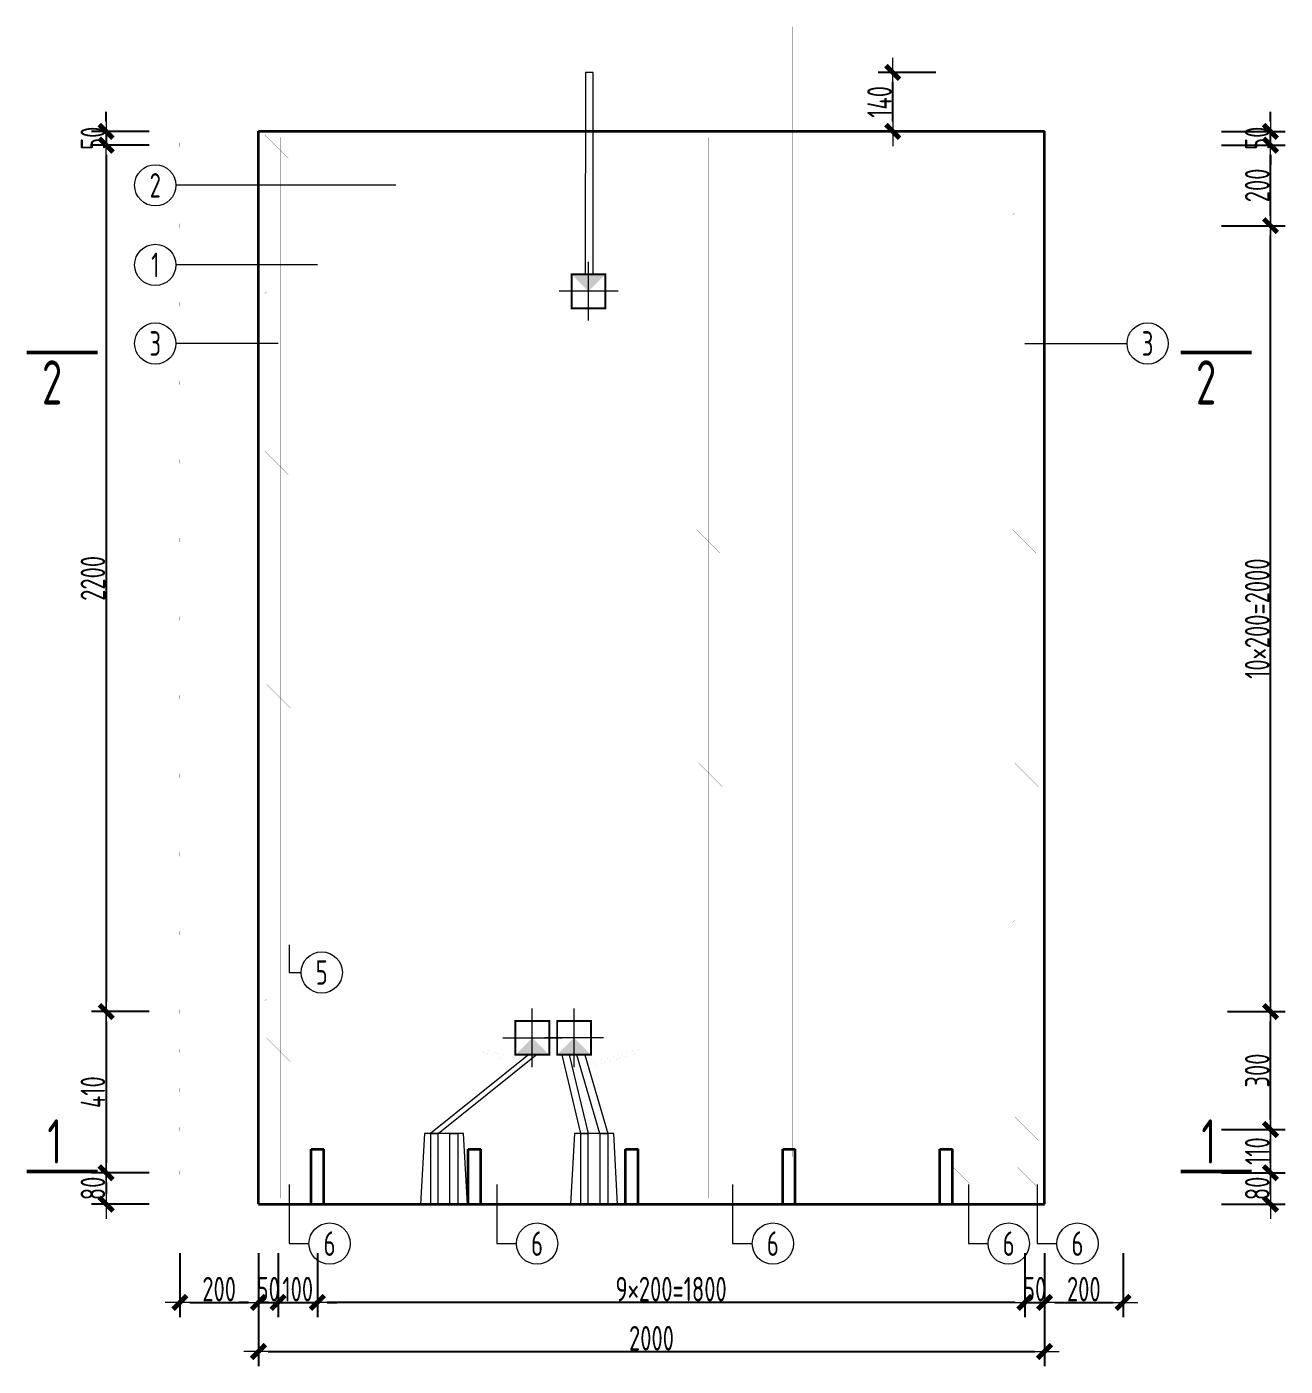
# Model space of a CAD drawing. Extents: x -85320 to 1679916, y -1321939 to 627.
# Drawn here: x 1349496 to 1362304, y -850904 to -837270 of the extents above; entities that cross this region are included whole.
import ezdxf
from ezdxf.enums import TextEntityAlignment as Align

# ---------------------------------------------------------------- set-up
doc = ezdxf.new("R2010")
doc.units = 0
doc.header["$LTSCALE"] = 1000
doc.linetypes.add('DOTE', pattern=[2.42, 2, -0.2, 0.02, -0.2])
for name, color, linetype in [('DIAN BOX', 7, 'Continuous'), ('图名', 85, 'Continuous'), ('砼墙', 3, 'Continuous')]:
    doc.layers.add(name, color=color, linetype=linetype)
for name, color, linetype, lineweight in [('WCOL', 7, 'Continuous', 0), ('手孔', 6, 'Continuous', 0), ('直线', 7, 'Continuous', 18), ('预制墙墙身水平筋', 130, 'Continuous', 18), ('预制墙墙身纵向受力筋', 1, 'Continuous', 18), ('预制墙墙身纵向非受力筋', 94, 'Continuous', 18), ('预制墙墙身附加筋', 94, 'Continuous', 18), ('预制墙拉筋', 130, 'Continuous', 18), ('预制墙详图标注', 3, 'Continuous', 18), ('预制墙详图轮廓', 3, 'Continuous', 35)]:
    doc.layers.add(name, color=color, linetype=linetype, lineweight=lineweight)
doc.styles.add('样式 1', font='yjkeng.shx', dxfattribs={"width": 0.7, "bigfont": 'yjkchn.shx'})
doc.styles.add('样式 2', font='yjkeng.shx', dxfattribs={"width": 0.7, "bigfont": 'yjkchn.shx'})
doc.dimstyles.new('盈建科结构', dxfattribs={"dimscale": 100, "dimtxt": 2.5, "dimasz": 1, "dimexe": 1.5, "dimexo": 0.625, "dimgap": 0.1, "dimtad": 1, "dimdec": 0, "dimrnd": 1, "dimzin": 0, "dimdsep": 46, "dimtxsty": '样式 1', "dimblk": '_yjkbk', "dimblk1": 'ARCHTICK', "dimblk2": 'ARCHTICK', "dimcen": 0.09, "dimadec": 0, "dimazin": 0, "dimtfac": 1, "dimtdec": 4, "dimtix": 1, "dimtmove": 2, "dimatfit": 3, "dimfxl": 1, "dimtolj": 1, "dimtzin": 0, "dimarcsym": 0})

# ---------------------------------------------------------------- blocks, each defined once
blk = doc.blocks.new('_yjkbk')
blk.add_line((-1, 0), (1.5, 0))
blk.add_lwpolyline([(-0.7, -0.7, 0.5, 0.5, 0), (0.7, 0.7, 0.5, 0.5, 0)], format="xyseb")
blk = doc.blocks.new('*D1578')
at = {"layer": 'Defpoints', "color": 0, "transparency": 16777216}
for p in [(1351054, -849754), (1351854, -849754), (1351854, -850254)]:
    blk.add_point(p, dxfattribs=at)
at = {"layer": '预制墙详图标注', "color": 0, "lineweight": -2, "transparency": 16777216}
for p, q in [((1351054, -849754), (1351054, -850404)), ((1351854, -849754), (1351854, -850404)), ((1351154, -850254), (1351754, -850254))]:
    blk.add_line(p, q, dxfattribs=at)
at = {"layer": '预制墙详图标注', "color": 0, "lineweight": -2, "transparency": 16777216, "xscale": 100, "yscale": 100, "zscale": 100, "rotation": 180}
blk.add_blockref('_yjkbk', (1351054, -850254), dxfattribs=at)
at = {"layer": '预制墙详图标注', "color": 0, "lineweight": -2, "transparency": 16777216, "xscale": 100, "yscale": 100, "zscale": 100}
blk.add_blockref('_yjkbk', (1351854, -850254), dxfattribs=at)
at = {"layer": '预制墙详图标注', "color": 0, "transparency": 16777216, "insert": (1351454, -850244), "char_height": 250, "attachment_point": 8, "style": '样式 1'}
blk.add_mtext('\\A1;200', dxfattribs=at)
blk = doc.blocks.new('_ArchTick')
at = {"color": 0, "linetype": 'ByBlock', "const_width": 0.4}
blk.add_lwpolyline([(-0.5, -0.5), (0.5, 0.5)], dxfattribs=at)
blk = doc.blocks.new('*D1579')
at = {"layer": 'Defpoints', "color": 0, "transparency": 16777216}
for p in [(1351854, -849754), (1352054, -849754), (1352054, -850254)]:
    blk.add_point(p, dxfattribs=at)
at = {"layer": '预制墙详图标注', "color": 0, "lineweight": -2, "transparency": 16777216}
for p, q in [((1351854, -849754), (1351854, -850404)), ((1352054, -849754), (1352054, -850404)), ((1351754, -850254), (1351654, -850254)), ((1351854, -850254), (1352054, -850254)), ((1352154, -850254), (1352254, -850254))]:
    blk.add_line(p, q, dxfattribs=at)
at = {"layer": '预制墙详图标注', "color": 0, "lineweight": -2, "transparency": 16777216, "xscale": 100, "yscale": 100, "zscale": 100}
blk.add_blockref('_yjkbk', (1351854, -850254), dxfattribs=at)
at = {"layer": '预制墙详图标注', "color": 0, "lineweight": -2, "transparency": 16777216, "xscale": 100, "yscale": 100, "zscale": 100, "rotation": 180}
blk.add_blockref('_yjkbk', (1352054, -850254), dxfattribs=at)
at = {"layer": '预制墙详图标注', "color": 0, "transparency": 16777216, "insert": (1351954, -850244), "char_height": 250, "attachment_point": 8, "style": '样式 1'}
blk.add_mtext('\\A1;50', dxfattribs=at)
blk = doc.blocks.new('*D1580')
at = {"layer": 'Defpoints', "color": 0, "transparency": 16777216}
for p in [(1352054, -849754), (1352454, -849754), (1352454, -850254)]:
    blk.add_point(p, dxfattribs=at)
at = {"layer": '预制墙详图标注', "color": 0, "lineweight": -2, "transparency": 16777216}
for p, q in [((1352054, -849754), (1352054, -850404)), ((1352454, -849754), (1352454, -850404)), ((1351954, -850254), (1351854, -850254)), ((1352054, -850254), (1352454, -850254)), ((1352554, -850254), (1352654, -850254))]:
    blk.add_line(p, q, dxfattribs=at)
at = {"layer": '预制墙详图标注', "color": 0, "lineweight": -2, "transparency": 16777216, "xscale": 100, "yscale": 100, "zscale": 100}
blk.add_blockref('_yjkbk', (1352054, -850254), dxfattribs=at)
at = {"layer": '预制墙详图标注', "color": 0, "lineweight": -2, "transparency": 16777216, "xscale": 100, "yscale": 100, "zscale": 100, "rotation": 180}
blk.add_blockref('_yjkbk', (1352454, -850254), dxfattribs=at)
at = {"layer": '预制墙详图标注', "color": 0, "transparency": 16777216, "insert": (1352254, -850244), "char_height": 250, "attachment_point": 8, "style": '样式 1'}
blk.add_mtext('\\A1;100', dxfattribs=at)
blk = doc.blocks.new('*D1581')
at = {"layer": 'Defpoints', "color": 0, "transparency": 16777216}
for p in [(1352454, -849754), (1359654, -849754), (1352454, -850254)]:
    blk.add_point(p, dxfattribs=at)
at = {"layer": '预制墙详图标注', "color": 0, "lineweight": -2, "transparency": 16777216}
for p, q in [((1352454, -849816), (1352454, -850404)), ((1359654, -849816), (1359654, -850404)), ((1359554, -850254), (1352554, -850254))]:
    blk.add_line(p, q, dxfattribs=at)
at = {"layer": '预制墙详图标注', "color": 0, "lineweight": -2, "transparency": 16777216, "xscale": 100, "yscale": 100, "zscale": 100, "rotation": 180}
blk.add_blockref('_yjkbk', (1352454, -850254), dxfattribs=at)
at = {"layer": '预制墙详图标注', "color": 0, "lineweight": -2, "transparency": 16777216, "xscale": 100, "yscale": 100, "zscale": 100}
blk.add_blockref('_yjkbk', (1359654, -850254), dxfattribs=at)
at = {"layer": '预制墙详图标注', "color": 0, "transparency": 16777216, "insert": (1356054, -850244), "char_height": 250, "attachment_point": 8, "style": '样式 1'}
blk.add_mtext('\\A1;9×200=1800', dxfattribs=at)
blk = doc.blocks.new('*D1582')
at = {"layer": 'Defpoints', "color": 0, "transparency": 16777216}
for p in [(1359654, -849754), (1359854, -849754), (1359854, -850254)]:
    blk.add_point(p, dxfattribs=at)
at = {"layer": '预制墙详图标注', "color": 0, "lineweight": -2, "transparency": 16777216}
for p, q in [((1359654, -849754), (1359654, -850404)), ((1359854, -849754), (1359854, -850404)), ((1359554, -850254), (1359454, -850254)), ((1359654, -850254), (1359854, -850254)), ((1359954, -850254), (1360054, -850254))]:
    blk.add_line(p, q, dxfattribs=at)
at = {"layer": '预制墙详图标注', "color": 0, "lineweight": -2, "transparency": 16777216, "xscale": 100, "yscale": 100, "zscale": 100}
blk.add_blockref('_yjkbk', (1359654, -850254), dxfattribs=at)
at = {"layer": '预制墙详图标注', "color": 0, "lineweight": -2, "transparency": 16777216, "xscale": 100, "yscale": 100, "zscale": 100, "rotation": 180}
blk.add_blockref('_yjkbk', (1359854, -850254), dxfattribs=at)
at = {"layer": '预制墙详图标注', "color": 0, "transparency": 16777216, "insert": (1359754, -850244), "char_height": 250, "attachment_point": 8, "style": '样式 1'}
blk.add_mtext('\\A1;50', dxfattribs=at)
blk = doc.blocks.new('*D1583')
at = {"layer": 'Defpoints', "color": 0, "transparency": 16777216}
for p in [(1359854, -849754), (1360654, -849754), (1360654, -850254)]:
    blk.add_point(p, dxfattribs=at)
at = {"layer": '预制墙详图标注', "color": 0, "lineweight": -2, "transparency": 16777216}
for p, q in [((1359854, -849754), (1359854, -850404)), ((1360654, -849754), (1360654, -850404)), ((1359954, -850254), (1360554, -850254))]:
    blk.add_line(p, q, dxfattribs=at)
at = {"layer": '预制墙详图标注', "color": 0, "lineweight": -2, "transparency": 16777216, "xscale": 100, "yscale": 100, "zscale": 100, "rotation": 180}
blk.add_blockref('_yjkbk', (1359854, -850254), dxfattribs=at)
at = {"layer": '预制墙详图标注', "color": 0, "lineweight": -2, "transparency": 16777216, "xscale": 100, "yscale": 100, "zscale": 100}
blk.add_blockref('_yjkbk', (1360654, -850254), dxfattribs=at)
at = {"layer": '预制墙详图标注', "color": 0, "transparency": 16777216, "insert": (1360254, -850244), "char_height": 250, "attachment_point": 8, "style": '样式 1'}
blk.add_mtext('\\A1;200', dxfattribs=at)
blk = doc.blocks.new('*D1590')
at = {"layer": 'Defpoints', "color": 0, "transparency": 16777216}
for p in [(1351854, -850254), (1359854, -850254), (1359854, -850754)]:
    blk.add_point(p, dxfattribs=at)
at = {"layer": '预制墙详图标注', "color": 0, "lineweight": -2, "transparency": 16777216}
for p, q in [((1351854, -850316), (1351854, -850904)), ((1359854, -850316), (1359854, -850904)), ((1351954, -850754), (1359754, -850754))]:
    blk.add_line(p, q, dxfattribs=at)
at = {"layer": '预制墙详图标注', "color": 0, "lineweight": -2, "transparency": 16777216, "xscale": 100, "yscale": 100, "zscale": 100, "rotation": 180}
blk.add_blockref('_yjkbk', (1351854, -850754), dxfattribs=at)
at = {"layer": '预制墙详图标注', "color": 0, "lineweight": -2, "transparency": 16777216, "xscale": 100, "yscale": 100, "zscale": 100}
blk.add_blockref('_yjkbk', (1359854, -850754), dxfattribs=at)
at = {"layer": '预制墙详图标注', "color": 0, "transparency": 16777216, "insert": (1355854, -850744), "char_height": 250, "attachment_point": 8, "style": '样式 1'}
blk.add_mtext('\\A1;2000', dxfattribs=at)
blk = doc.blocks.new('*D1591')
at = {"layer": 'Defpoints', "color": 0, "transparency": 16777216}
for p in [(1350804, -848934), (1350304, -849254), (1350804, -849254)]:
    blk.add_point(p, dxfattribs=at)
at = {"layer": '预制墙详图标注', "color": 0, "lineweight": -2, "transparency": 16777216}
for p, q in [((1350741, -848934), (1350154, -848934)), ((1350304, -849034), (1350304, -849154)), ((1350741, -849254), (1350154, -849254))]:
    blk.add_line(p, q, dxfattribs=at)
at = {"layer": '预制墙详图标注', "color": 0, "lineweight": -2, "transparency": 16777216, "xscale": 100, "yscale": 100, "zscale": 100}
for p, rotation in [((1350304, -848934), 90), ((1350304, -849254), 270)]:
    blk.add_blockref('_yjkbk', p, dxfattribs=dict(at, rotation=rotation))
at = {"layer": '预制墙详图标注', "color": 0, "transparency": 16777216, "insert": (1350294, -849094), "char_height": 250, "attachment_point": 8, "rotation": 90, "style": '样式 1'}
blk.add_mtext('\\A1;80', dxfattribs=at)
blk = doc.blocks.new('*D1592')
at = {"layer": 'Defpoints', "color": 0, "transparency": 16777216}
for p in [(1350804, -847294), (1350304, -848934), (1350804, -848934)]:
    blk.add_point(p, dxfattribs=at)
at = {"layer": '预制墙详图标注', "color": 0, "lineweight": -2, "transparency": 16777216}
for p, q in [((1350741, -847294), (1350154, -847294)), ((1350304, -847394), (1350304, -848834)), ((1350741, -848934), (1350154, -848934))]:
    blk.add_line(p, q, dxfattribs=at)
at = {"layer": '预制墙详图标注', "color": 0, "lineweight": -2, "transparency": 16777216, "xscale": 100, "yscale": 100, "zscale": 100}
for p, rotation in [((1350304, -847294), 90), ((1350304, -848934), 270)]:
    blk.add_blockref('_yjkbk', p, dxfattribs=dict(at, rotation=rotation))
at = {"layer": '预制墙详图标注', "color": 0, "transparency": 16777216, "insert": (1350294, -848114), "char_height": 250, "attachment_point": 8, "rotation": 90, "style": '样式 1'}
blk.add_mtext('\\A1;410', dxfattribs=at)
blk = doc.blocks.new('*D1593')
at = {"layer": 'Defpoints', "color": 0, "transparency": 16777216}
for p in [(1361654, -848934), (1362154, -848934), (1361654, -849254)]:
    blk.add_point(p, dxfattribs=at)
at = {"layer": '预制墙详图标注', "color": 0, "lineweight": -2, "transparency": 16777216}
for p, q in [((1361654, -848934), (1362304, -848934)), ((1362154, -849154), (1362154, -849034)), ((1361654, -849254), (1362304, -849254))]:
    blk.add_line(p, q, dxfattribs=at)
at = {"layer": '预制墙详图标注', "color": 0, "lineweight": -2, "transparency": 16777216, "xscale": 100, "yscale": 100, "zscale": 100}
for p, rotation in [((1362154, -848934), 90), ((1362154, -849254), 270)]:
    blk.add_blockref('_yjkbk', p, dxfattribs=dict(at, rotation=rotation))
at = {"layer": '预制墙详图标注', "color": 0, "transparency": 16777216, "insert": (1362144, -849094), "char_height": 250, "attachment_point": 8, "rotation": 90, "style": '样式 1'}
blk.add_mtext('\\A1;80', dxfattribs=at)
blk = doc.blocks.new('*D1594')
at = {"layer": 'Defpoints', "color": 0, "transparency": 16777216}
for p in [(1361654, -848494), (1362154, -848494), (1361654, -848934)]:
    blk.add_point(p, dxfattribs=at)
at = {"layer": '预制墙详图标注', "color": 0, "lineweight": -2, "transparency": 16777216}
for p, q in [((1361654, -848494), (1362304, -848494)), ((1362154, -848834), (1362154, -848594)), ((1361654, -848934), (1362304, -848934))]:
    blk.add_line(p, q, dxfattribs=at)
at = {"layer": '预制墙详图标注', "color": 0, "lineweight": -2, "transparency": 16777216, "xscale": 100, "yscale": 100, "zscale": 100}
for p, rotation in [((1362154, -848494), 90), ((1362154, -848934), 270)]:
    blk.add_blockref('_yjkbk', p, dxfattribs=dict(at, rotation=rotation))
at = {"layer": '预制墙详图标注', "color": 0, "transparency": 16777216, "insert": (1362144, -848714), "char_height": 250, "attachment_point": 8, "rotation": 90, "style": '样式 1'}
blk.add_mtext('\\A1;110', dxfattribs=at)
blk = doc.blocks.new('*D1595')
at = {"layer": 'Defpoints', "color": 0, "transparency": 16777216}
for p in [(1361654, -847294), (1362154, -847294), (1361654, -848494)]:
    blk.add_point(p, dxfattribs=at)
at = {"layer": '预制墙详图标注', "color": 0, "lineweight": -2, "transparency": 16777216}
for p, q in [((1361716, -847294), (1362304, -847294)), ((1362154, -848394), (1362154, -847394)), ((1361716, -848494), (1362304, -848494))]:
    blk.add_line(p, q, dxfattribs=at)
at = {"layer": '预制墙详图标注', "color": 0, "lineweight": -2, "transparency": 16777216, "xscale": 100, "yscale": 100, "zscale": 100}
for p, rotation in [((1362154, -847294), 90), ((1362154, -848494), 270)]:
    blk.add_blockref('_yjkbk', p, dxfattribs=dict(at, rotation=rotation))
at = {"layer": '预制墙详图标注', "color": 0, "transparency": 16777216, "insert": (1362144, -847894), "char_height": 250, "attachment_point": 8, "rotation": 90, "style": '样式 1'}
blk.add_mtext('\\A1;300', dxfattribs=at)
blk = doc.blocks.new('*D1596')
at = {"layer": 'Defpoints', "color": 0, "transparency": 16777216}
for p in [(1361654, -839294), (1362154, -839294), (1361654, -847294)]:
    blk.add_point(p, dxfattribs=at)
at = {"layer": '预制墙详图标注', "color": 0, "lineweight": -2, "transparency": 16777216}
for p, q in [((1361716, -839294), (1362304, -839294)), ((1362154, -847194), (1362154, -839394)), ((1361716, -847294), (1362304, -847294))]:
    blk.add_line(p, q, dxfattribs=at)
at = {"layer": '预制墙详图标注', "color": 0, "lineweight": -2, "transparency": 16777216, "xscale": 100, "yscale": 100, "zscale": 100}
for p, rotation in [((1362154, -839294), 90), ((1362154, -847294), 270)]:
    blk.add_blockref('_yjkbk', p, dxfattribs=dict(at, rotation=rotation))
at = {"layer": '预制墙详图标注', "color": 0, "transparency": 16777216, "insert": (1362144, -843294), "char_height": 250, "attachment_point": 8, "rotation": 90, "style": '样式 1'}
blk.add_mtext('\\A1;10×200=2000', dxfattribs=at)
blk = doc.blocks.new('手孔')
at = {"layer": '手孔', "color": 6}
blk.add_lwpolyline([(1383436, -746221), (1383916, -746221), (1383876, -745501), (1383476, -745501)], close=True, dxfattribs=at)
at = {"layer": '手孔', "color": 4}
for points in [[(1383538, -746221), (1383618, -746221), (1383618, -745501), (1383538, -745501)], [(1383817, -746221), (1383737, -746221), (1383737, -745501), (1383817, -745501)]]:
    blk.add_lwpolyline(points, close=True, dxfattribs=at)
blk = doc.blocks.new('线盒')
at = {"layer": 'DIAN BOX'}
h = blk.add_hatch(color=256, dxfattribs=at)
h.dxf.hatch_style = 1
h.paths.add_polyline_path([(1465682, -670175), (1465854, -670347), (1465510, -670347)])
at = {"color": 6, "const_width": 20}
blk.add_lwpolyline([(1465510, -670003), (1465854, -670003), (1465854, -670347), (1465510, -670347), (1465510, -670003)], dxfattribs=at)
at = {"layer": 'WCOL', "color": 4, "linetype": 'DOTE'}
for p, q in [((1465682, -670475), (1465682, -669876)), ((1465383, -670175), (1465982, -670175))]:
    blk.add_line(p, q, dxfattribs=at)
at = {"layer": 'WCOL', "color": 5}
blk.add_lwpolyline([(1465510, -670347), (1465854, -670347), (1465854, -670003), (1465510, -670003)], close=True, dxfattribs=at)
blk = doc.blocks.new('线盒反')
at = {"layer": 'DIAN BOX'}
h = blk.add_hatch(color=256, dxfattribs=at)
h.dxf.hatch_style = 1
h.paths.add_polyline_path([(1384986, -744413), (1384814, -744241), (1385158, -744241)])
at = {"color": 6, "const_width": 20}
blk.add_lwpolyline([(1384814, -744241), (1384814, -744241), (1385158, -744241), (1385158, -744585), (1384814, -744585), (1384814, -744241)], dxfattribs=at)
at = {"layer": 'WCOL', "color": 4, "linetype": 'DOTE'}
for p, q in [((1384986, -744712), (1384986, -744113)), ((1385286, -744413), (1384687, -744413))]:
    blk.add_line(p, q, dxfattribs=at)
at = {"layer": 'WCOL', "color": 5}
blk.add_lwpolyline([(1385158, -744585), (1384814, -744585), (1384814, -744241), (1385158, -744241)], close=True, dxfattribs=at)
blk = doc.blocks.new('*D2397')
at = {"layer": 'Defpoints', "color": 0, "transparency": 16777216}
for p in [(1361654, -838474), (1362154, -838474), (1361654, -839294)]:
    blk.add_point(p, dxfattribs=at)
at = {"layer": '预制墙详图标注', "color": 0, "lineweight": -2, "transparency": 16777216}
for p, q in [((1361654, -838474), (1362304, -838474)), ((1362154, -839194), (1362154, -838574)), ((1361654, -839294), (1362304, -839294))]:
    blk.add_line(p, q, dxfattribs=at)
at = {"layer": '预制墙详图标注', "color": 0, "lineweight": -2, "transparency": 16777216, "xscale": 100, "yscale": 100, "zscale": 100}
for p, rotation in [((1362154, -838474), 90), ((1362154, -839294), 270)]:
    blk.add_blockref('_yjkbk', p, dxfattribs=dict(at, rotation=rotation))
at = {"layer": '预制墙详图标注', "color": 0, "transparency": 16777216, "insert": (1362144, -838884), "char_height": 250, "attachment_point": 8, "rotation": 90, "style": '样式 1'}
blk.add_mtext('\\A1;200', dxfattribs=at)
blk = doc.blocks.new('*D2398')
at = {"layer": 'Defpoints', "color": 0, "transparency": 16777216}
for p in [(1361654, -838334), (1362154, -838334), (1361654, -838474)]:
    blk.add_point(p, dxfattribs=at)
at = {"layer": '预制墙详图标注', "color": 0, "lineweight": -2, "transparency": 16777216}
for p, q in [((1362154, -838234), (1362154, -838134)), ((1361654, -838334), (1362304, -838334)), ((1362154, -838474), (1362154, -838334)), ((1361654, -838474), (1362304, -838474)), ((1362154, -838574), (1362154, -838674))]:
    blk.add_line(p, q, dxfattribs=at)
at = {"layer": '预制墙详图标注', "color": 0, "lineweight": -2, "transparency": 16777216, "xscale": 100, "yscale": 100, "zscale": 100}
for p, rotation in [((1362154, -838334), 270), ((1362154, -838474), 90)]:
    blk.add_blockref('_yjkbk', p, dxfattribs=dict(at, rotation=rotation))
at = {"layer": '预制墙详图标注', "color": 0, "transparency": 16777216, "insert": (1362144, -838404), "char_height": 250, "attachment_point": 8, "rotation": 90, "style": '样式 1'}
blk.add_mtext('\\A1;50', dxfattribs=at)
blk = doc.blocks.new('*D2531')
at = {"layer": 'Defpoints', "color": 0, "transparency": 16777216}
for p in [(1350804, -838474), (1350304, -847294), (1350804, -847294)]:
    blk.add_point(p, dxfattribs=at)
at = {"layer": '预制墙详图标注', "color": 0, "lineweight": -2, "transparency": 16777216}
for p, q in [((1350741, -838474), (1350154, -838474)), ((1350304, -838574), (1350304, -847194)), ((1350741, -847294), (1350154, -847294))]:
    blk.add_line(p, q, dxfattribs=at)
at = {"layer": '预制墙详图标注', "color": 0, "lineweight": -2, "transparency": 16777216, "xscale": 100, "yscale": 100, "zscale": 100}
for p, rotation in [((1350304, -838474), 90), ((1350304, -847294), 270)]:
    blk.add_blockref('_yjkbk', p, dxfattribs=dict(at, rotation=rotation))
at = {"layer": '预制墙详图标注', "color": 0, "transparency": 16777216, "insert": (1350294, -842884), "char_height": 250, "attachment_point": 8, "rotation": 90, "style": '样式 1'}
blk.add_mtext('\\A1;2200', dxfattribs=at)
blk = doc.blocks.new('*D2532')
at = {"layer": 'Defpoints', "color": 0, "transparency": 16777216}
for p in [(1350804, -838334), (1350304, -838474), (1350804, -838474)]:
    blk.add_point(p, dxfattribs=at)
at = {"layer": '预制墙详图标注', "color": 0, "lineweight": -2, "transparency": 16777216}
for p, q in [((1350304, -838234), (1350304, -838134)), ((1350741, -838334), (1350154, -838334)), ((1350304, -838334), (1350304, -838474)), ((1350741, -838474), (1350154, -838474)), ((1350304, -838574), (1350304, -838674))]:
    blk.add_line(p, q, dxfattribs=at)
at = {"layer": '预制墙详图标注', "color": 0, "lineweight": -2, "transparency": 16777216, "xscale": 100, "yscale": 100, "zscale": 100}
for p, rotation in [((1350304, -838334), 270), ((1350304, -838474), 90)]:
    blk.add_blockref('_yjkbk', p, dxfattribs=dict(at, rotation=rotation))
at = {"layer": '预制墙详图标注', "color": 0, "transparency": 16777216, "insert": (1350294, -838404), "char_height": 250, "attachment_point": 8, "rotation": 90, "style": '样式 1'}
blk.add_mtext('\\A1;50', dxfattribs=at)
blk = doc.blocks.new('*D2997')
at = {"layer": 'Defpoints', "color": 0, "transparency": 16777216}
for p in [(1358310, -837734), (1358810, -837734), (1358810, -838334)]:
    blk.add_point(p, dxfattribs=at)
at = {"layer": '预制墙详图标注', "color": 0, "lineweight": -2, "transparency": 16777216}
for p, q in [((1358747, -837734), (1358160, -837734)), ((1358310, -838234), (1358310, -837834)), ((1358747, -838334), (1358160, -838334))]:
    blk.add_line(p, q, dxfattribs=at)
at = {"layer": '预制墙详图标注', "color": 0, "lineweight": -2, "transparency": 16777216, "xscale": 100, "yscale": 100, "zscale": 100}
for p, rotation in [((1358310, -837734), 90), ((1358310, -838334), 270)]:
    blk.add_blockref('_yjkbk', p, dxfattribs=dict(at, rotation=rotation))
at = {"layer": '预制墙详图标注', "color": 0, "transparency": 16777216, "insert": (1358300, -838034), "char_height": 250, "attachment_point": 8, "rotation": 90, "style": '样式 1'}
blk.add_mtext('\\A1;140', dxfattribs=at)

msp = doc.modelspace()

# ---------------------------------------------------------------- linework, layer by layer
at = {"layer": 'WCOL', "color": 7}
for points in [[(1355180.002, -839789.636), (1355260.002, -839789.636), (1355261.367, -837733.636), (1355181.367, -837733.636)], [(1353604.53, -848533.635), (1353684.53, -848533.635), (1354681.684, -847733.636), (1354601.684, -847733.636)], [(1355131.34, -848533.636), (1355211.34, -848533.636), (1355020.782, -847733.636), (1354940.782, -847733.636)], [(1355409.822, -848533.636), (1355329.822, -848533.636), (1355095.819, -847733.636), (1355175.819, -847733.636)]]:
    msp.add_lwpolyline(points, close=True, dxfattribs=at)
at = {"layer": '图名', "lineweight": 50}
for p, q in [((1350216.184, -840583.636), (1349496.184, -840583.636)), ((1361241.184, -840583.636), (1361961.184, -840583.636)), ((1350216.184, -848921.636), (1349496.184, -848921.636)), ((1361241.184, -848921.636), (1361961.184, -848921.636))]:
    msp.add_line(p, q, dxfattribs=at)
at = {"layer": '直线', "lineweight": 18}
for p, q in [((1353253.684, -838883.359), (1351013.684, -838883.359)), ((1352453.684, -839693.359), (1351013.684, -839693.359)), ((1352053.684, -840493.359), (1351013.684, -840493.359)), ((1359653.684, -840493.359), (1360693.684, -840493.359))]:
    msp.add_line(p, q, dxfattribs=at)
for points in [[(1352167.681, -846615.634), (1352167.681, -846895.634), (1352287.681, -846895.634)], [(1352167.681, -849055.634), (1352167.681, -849655.634), (1352367.681, -849655.634)], [(1354279.681, -849055.634), (1354279.681, -849655.634), (1354479.681, -849655.634)], [(1356679.681, -849055.634), (1356679.681, -849655.634), (1356879.681, -849655.634)], [(1359079.681, -849055.634), (1359079.681, -849655.634), (1359279.681, -849655.634)], [(1359779.686, -849055.634), (1359779.686, -849655.634), (1359979.686, -849655.634)]]:
    msp.add_lwpolyline(points, dxfattribs=at)
for centre in [(1350803.684, -838883.359), (1350803.684, -839693.359), (1350803.684, -840493.359), (1360903.684, -840493.359), (1352497.681, -846895.634), (1352577.681, -849655.634), (1354689.681, -849655.634), (1357089.681, -849655.634), (1359489.681, -849655.634), (1360189.686, -849655.634)]:
    msp.add_circle(centre, 210, dxfattribs=at)
at = {"layer": '砼墙', "lineweight": 35}
for p, q in [((1352389.684, -849253.636), (1352389.684, -848693.636)), ((1352389.684, -848693.636), (1352517.684, -848693.636)), ((1352517.684, -849253.636), (1352517.684, -848693.636)), ((1353989.684, -849253.636), (1353989.684, -848693.636)), ((1353989.684, -848693.636), (1354117.684, -848693.636)), ((1354117.684, -849253.636), (1354117.684, -848693.636)), ((1355589.684, -849253.636), (1355589.684, -848693.636)), ((1355589.684, -848693.636), (1355717.684, -848693.636)), ((1355717.684, -849253.636), (1355717.684, -848693.636)), ((1357189.684, -849253.636), (1357189.684, -848693.636)), ((1357189.684, -848693.636), (1357317.684, -848693.636)), ((1357317.684, -849253.636), (1357317.684, -848693.636)), ((1358789.684, -849253.636), (1358789.684, -848693.636)), ((1358789.684, -848693.636), (1358917.684, -848693.636)), ((1358917.684, -849253.636), (1358917.684, -848693.636))]:
    msp.add_line(p, q, dxfattribs=at)
at = {"layer": '预制墙墙身水平筋', "lineweight": 18, "const_width": 0.18}
for points in [[(1351190.219, -838493.636), (1351053.684, -838493.636), (1351053.684, -838453.636), (1360653.684, -838453.636), (1360653.684, -838493.636), (1360517.148, -838493.636), (1360517.148, -838453.636), (1360653.684, -838453.636), (1360653.684, -838493.636), (1351053.684, -838493.636), (1351053.684, -838453.636), (1351190.219, -838453.636)], [(1351190.219, -838493.636), (1351053.684, -838493.636), (1351053.684, -838453.636), (1360653.684, -838453.636), (1360653.684, -838493.636), (1360517.148, -838493.636), (1360517.148, -838453.636), (1360653.684, -838453.636), (1360653.684, -838493.636), (1351053.684, -838493.636), (1351053.684, -838453.636), (1351190.219, -838453.636)], [(1351190.219, -839313.636), (1351053.684, -839313.636), (1351053.684, -839273.636), (1360653.684, -839273.636), (1360653.684, -839313.636), (1360517.148, -839313.636), (1360517.148, -839273.636), (1360653.684, -839273.636), (1360653.684, -839313.636), (1351053.684, -839313.636), (1351053.684, -839273.636), (1351190.219, -839273.636)], [(1351190.219, -839313.636), (1351053.684, -839313.636), (1351053.684, -839273.636), (1360653.684, -839273.636), (1360653.684, -839313.636), (1360517.148, -839313.636), (1360517.148, -839273.636), (1360653.684, -839273.636), (1360653.684, -839313.636), (1351053.684, -839313.636), (1351053.684, -839273.636), (1351190.219, -839273.636)], [(1351190.219, -840113.636), (1351053.684, -840113.636), (1351053.684, -840073.636), (1360653.684, -840073.636), (1360653.684, -840113.636), (1360517.148, -840113.636), (1360517.148, -840073.636), (1360653.684, -840073.636), (1360653.684, -840113.636), (1351053.684, -840113.636), (1351053.684, -840073.636), (1351190.219, -840073.636)], [(1351190.219, -840113.636), (1351053.684, -840113.636), (1351053.684, -840073.636), (1360653.684, -840073.636), (1360653.684, -840113.636), (1360517.148, -840113.636), (1360517.148, -840073.636), (1360653.684, -840073.636), (1360653.684, -840113.636), (1351053.684, -840113.636), (1351053.684, -840073.636), (1351190.219, -840073.636)], [(1351190.219, -840913.636), (1351053.684, -840913.636), (1351053.684, -840873.636), (1360653.684, -840873.636), (1360653.684, -840913.636), (1360517.148, -840913.636), (1360517.148, -840873.636), (1360653.684, -840873.636), (1360653.684, -840913.636), (1351053.684, -840913.636), (1351053.684, -840873.636), (1351190.219, -840873.636)], [(1351190.219, -840913.636), (1351053.684, -840913.636), (1351053.684, -840873.636), (1360653.684, -840873.636), (1360653.684, -840913.636), (1360517.148, -840913.636), (1360517.148, -840873.636), (1360653.684, -840873.636), (1360653.684, -840913.636), (1351053.684, -840913.636), (1351053.684, -840873.636), (1351190.219, -840873.636)], [(1351190.219, -841713.636), (1351053.684, -841713.636), (1351053.684, -841673.636), (1360653.684, -841673.636), (1360653.684, -841713.636), (1360517.148, -841713.636), (1360517.148, -841673.636), (1360653.684, -841673.636), (1360653.684, -841713.636), (1351053.684, -841713.636), (1351053.684, -841673.636), (1351190.219, -841673.636)], [(1351190.219, -841713.636), (1351053.684, -841713.636), (1351053.684, -841673.636), (1360653.684, -841673.636), (1360653.684, -841713.636), (1360517.148, -841713.636), (1360517.148, -841673.636), (1360653.684, -841673.636), (1360653.684, -841713.636), (1351053.684, -841713.636), (1351053.684, -841673.636), (1351190.219, -841673.636)], [(1351190.219, -842513.636), (1351053.684, -842513.636), (1351053.684, -842473.636), (1360653.684, -842473.636), (1360653.684, -842513.636), (1360517.148, -842513.636), (1360517.148, -842473.636), (1360653.684, -842473.636), (1360653.684, -842513.636), (1351053.684, -842513.636), (1351053.684, -842473.636), (1351190.219, -842473.636)], [(1351190.219, -842513.636), (1351053.684, -842513.636), (1351053.684, -842473.636), (1360653.684, -842473.636), (1360653.684, -842513.636), (1360517.148, -842513.636), (1360517.148, -842473.636), (1360653.684, -842473.636), (1360653.684, -842513.636), (1351053.684, -842513.636), (1351053.684, -842473.636), (1351190.219, -842473.636)], [(1351190.219, -843313.636), (1351053.684, -843313.636), (1351053.684, -843273.636), (1360653.684, -843273.636), (1360653.684, -843313.636), (1360517.148, -843313.636), (1360517.148, -843273.636), (1360653.684, -843273.636), (1360653.684, -843313.636), (1351053.684, -843313.636), (1351053.684, -843273.636), (1351190.219, -843273.636)], [(1351190.219, -843313.636), (1351053.684, -843313.636), (1351053.684, -843273.636), (1360653.684, -843273.636), (1360653.684, -843313.636), (1360517.148, -843313.636), (1360517.148, -843273.636), (1360653.684, -843273.636), (1360653.684, -843313.636), (1351053.684, -843313.636), (1351053.684, -843273.636), (1351190.219, -843273.636)], [(1351190.219, -844113.636), (1351053.684, -844113.636), (1351053.684, -844073.636), (1360653.684, -844073.636), (1360653.684, -844113.636), (1360517.148, -844113.636), (1360517.148, -844073.636), (1360653.684, -844073.636), (1360653.684, -844113.636), (1351053.684, -844113.636), (1351053.684, -844073.636), (1351190.219, -844073.636)], [(1351190.219, -844113.636), (1351053.684, -844113.636), (1351053.684, -844073.636), (1360653.684, -844073.636), (1360653.684, -844113.636), (1360517.148, -844113.636), (1360517.148, -844073.636), (1360653.684, -844073.636), (1360653.684, -844113.636), (1351053.684, -844113.636), (1351053.684, -844073.636), (1351190.219, -844073.636)], [(1351190.219, -844913.636), (1351053.684, -844913.636), (1351053.684, -844873.636), (1360653.684, -844873.636), (1360653.684, -844913.636), (1360517.148, -844913.636), (1360517.148, -844873.636), (1360653.684, -844873.636), (1360653.684, -844913.636), (1351053.684, -844913.636), (1351053.684, -844873.636), (1351190.219, -844873.636)], [(1351190.219, -844913.636), (1351053.684, -844913.636), (1351053.684, -844873.636), (1360653.684, -844873.636), (1360653.684, -844913.636), (1360517.148, -844913.636), (1360517.148, -844873.636), (1360653.684, -844873.636), (1360653.684, -844913.636), (1351053.684, -844913.636), (1351053.684, -844873.636), (1351190.219, -844873.636)], [(1351190.219, -845713.636), (1351053.684, -845713.636), (1351053.684, -845673.636), (1360653.684, -845673.636), (1360653.684, -845713.636), (1360517.148, -845713.636), (1360517.148, -845673.636), (1360653.684, -845673.636), (1360653.684, -845713.636), (1351053.684, -845713.636), (1351053.684, -845673.636), (1351190.219, -845673.636)], [(1351190.219, -845713.636), (1351053.684, -845713.636), (1351053.684, -845673.636), (1360653.684, -845673.636), (1360653.684, -845713.636), (1360517.148, -845713.636), (1360517.148, -845673.636), (1360653.684, -845673.636), (1360653.684, -845713.636), (1351053.684, -845713.636), (1351053.684, -845673.636), (1351190.219, -845673.636)], [(1351190.219, -846513.636), (1351053.684, -846513.636), (1351053.684, -846473.636), (1360653.684, -846473.636), (1360653.684, -846513.636), (1360517.148, -846513.636), (1360517.148, -846473.636), (1360653.684, -846473.636), (1360653.684, -846513.636), (1351053.684, -846513.636), (1351053.684, -846473.636), (1351190.219, -846473.636)], [(1351190.219, -846513.636), (1351053.684, -846513.636), (1351053.684, -846473.636), (1360653.684, -846473.636), (1360653.684, -846513.636), (1360517.148, -846513.636), (1360517.148, -846473.636), (1360653.684, -846473.636), (1360653.684, -846513.636), (1351053.684, -846513.636), (1351053.684, -846473.636), (1351190.219, -846473.636)], [(1351190.219, -847313.636), (1351053.684, -847313.636), (1351053.684, -847273.636), (1360653.684, -847273.636), (1360653.684, -847313.636), (1360517.148, -847313.636), (1360517.148, -847273.636), (1360653.684, -847273.636), (1360653.684, -847313.636), (1351053.684, -847313.636), (1351053.684, -847273.636), (1351190.219, -847273.636)], [(1351190.219, -847313.636), (1351053.684, -847313.636), (1351053.684, -847273.636), (1360653.684, -847273.636), (1360653.684, -847313.636), (1360517.148, -847313.636), (1360517.148, -847273.636), (1360653.684, -847273.636), (1360653.684, -847313.636), (1351053.684, -847313.636), (1351053.684, -847273.636), (1351190.219, -847273.636)], [(1351190.219, -848113.636), (1351053.684, -848113.636), (1351053.684, -848073.636), (1360653.684, -848073.636), (1360653.684, -848113.636), (1360517.148, -848113.636), (1360517.148, -848073.636), (1360653.684, -848073.636), (1360653.684, -848113.636), (1351053.684, -848113.636), (1351053.684, -848073.636), (1351190.219, -848073.636)], [(1351190.219, -848113.636), (1351053.684, -848113.636), (1351053.684, -848073.636), (1360653.684, -848073.636), (1360653.684, -848113.636), (1360517.148, -848113.636), (1360517.148, -848073.636), (1360653.684, -848073.636), (1360653.684, -848113.636), (1351053.684, -848113.636), (1351053.684, -848073.636), (1351190.219, -848073.636)], [(1351190.219, -848513.636), (1351053.684, -848513.636), (1351053.684, -848473.636), (1360653.684, -848473.636), (1360653.684, -848513.636), (1360517.148, -848513.636), (1360517.148, -848473.636), (1360653.684, -848473.636), (1360653.684, -848513.636), (1351053.684, -848513.636), (1351053.684, -848473.636), (1351190.219, -848473.636)], [(1351190.219, -848513.636), (1351053.684, -848513.636), (1351053.684, -848473.636), (1360653.684, -848473.636), (1360653.684, -848513.636), (1360517.148, -848513.636), (1360517.148, -848473.636), (1360653.684, -848473.636), (1360653.684, -848513.636), (1351053.684, -848513.636), (1351053.684, -848473.636), (1351190.219, -848473.636)]]:
    msp.add_lwpolyline(points, close=True, dxfattribs=at)
for points in [[(1354147.367, -847713.636), (1351053.684, -847713.636), (1351053.684, -847673.636), (1351190.219, -847673.636), (1351190.219, -847713.636), (1351053.684, -847713.636), (1351053.684, -847673.636), (1354143.396, -847673.636)], [(1354147.367, -847713.636), (1351053.684, -847713.636), (1351053.684, -847673.636), (1351190.219, -847673.636), (1351190.219, -847713.636), (1351053.684, -847713.636), (1351053.684, -847673.636), (1354143.396, -847673.636)], [(1354143.396, -847673.636), (1354641.684, -847820.988)], [(1354641.684, -847860.988), (1354147.367, -847713.636)], [(1355225.684, -847820.988), (1355728.126, -847673.636)], [(1355724.154, -847713.636), (1355225.684, -847860.988)], [(1355728.126, -847673.636), (1360653.684, -847673.636), (1360653.684, -847713.636), (1360517.148, -847713.636), (1360517.148, -847673.636), (1360653.684, -847673.636), (1360653.684, -847713.636), (1355724.154, -847713.636)], [(1355728.126, -847673.636), (1360653.684, -847673.636), (1360653.684, -847713.636), (1360517.148, -847713.636), (1360517.148, -847673.636), (1360653.684, -847673.636), (1360653.684, -847713.636), (1355724.154, -847713.636)], [(1354641.684, -847820.988), (1355225.684, -847820.988)], [(1355225.684, -847860.988), (1354641.684, -847860.988)], [(1351190.219, -848953.636), (1351053.684, -848953.636), (1351053.684, -848913.636), (1353371.431, -848913.636)], [(1353376.422, -848953.636), (1351053.684, -848953.636), (1351053.684, -848913.636), (1351190.219, -848913.636), (1351190.219, -848953.636)], [(1354001.265, -848913.636), (1354938.112, -848913.636)], [(1354934.716, -848953.636), (1354003.36, -848953.636)], [(1355589.684, -848913.636), (1360653.684, -848913.636), (1360653.684, -848953.636), (1360517.148, -848953.636), (1360517.148, -848913.636), (1360653.684, -848913.636), (1360653.684, -848953.636), (1355589.684, -848953.636)]]:
    msp.add_lwpolyline(points, dxfattribs=at)
at = {"layer": '预制墙墙身纵向受力筋', "lineweight": 18, "const_width": 0.18}
for points in [[(1352421.684, -848769.636), (1352421.684, -837269.636), (1352485.684, -837269.636), (1352485.684, -848769.636)], [(1354021.684, -848769.636), (1354021.684, -837269.636), (1354085.684, -837269.636), (1354085.684, -848769.636)], [(1355621.684, -848769.636), (1355621.684, -837269.636), (1355685.684, -837269.636), (1355685.684, -848769.636)], [(1357221.684, -848769.636), (1357221.684, -837269.636), (1357285.684, -837269.636), (1357285.684, -848769.636)], [(1358821.684, -848769.636), (1358821.684, -837269.636), (1358885.684, -837269.636), (1358885.684, -848769.636)]]:
    msp.add_lwpolyline(points, close=True, dxfattribs=at)
at = {"layer": '预制墙墙身纵向非受力筋', "lineweight": 18, "const_width": 0.18}
for points in [[(1353237.684, -849193.636), (1353237.684, -838393.636), (1353269.684, -838393.636), (1353269.684, -849193.636)], [(1354837.684, -849193.636), (1354837.684, -838393.636), (1354869.684, -838393.636), (1354869.684, -849193.636)], [(1356437.684, -849193.636), (1356437.684, -838393.636), (1356469.684, -838393.636), (1356469.684, -849193.636)], [(1358037.684, -849193.636), (1358037.684, -838393.636), (1358069.684, -838393.636), (1358069.684, -849193.636)]]:
    msp.add_lwpolyline(points, close=True, dxfattribs=at)
at = {"layer": '预制墙墙身附加筋', "lineweight": 18, "const_width": 0.18}
for points in [[(1352025.684, -849193.636), (1352025.684, -838393.636), (1352081.684, -838393.636), (1352081.684, -849193.636)], [(1359625.684, -849193.636), (1359625.684, -838393.636), (1359681.684, -838393.636), (1359681.684, -849193.636)]]:
    msp.add_lwpolyline(points, close=True, dxfattribs=at)
at = {"layer": '预制墙拉筋', "lineweight": 18, "const_width": 0.18}
for points in [[(1351938.995, -838344.32), (1352178.995, -838584.32), (1352156.368, -838606.947), (1351916.368, -838366.947)], [(1353934.995, -838344.32), (1354174.995, -838584.32), (1354152.368, -838606.947), (1353912.368, -838366.947)], [(1356334.995, -838344.32), (1356574.995, -838584.32), (1356552.368, -838606.947), (1356312.368, -838366.947)], [(1358734.995, -838344.32), (1358974.995, -838584.32), (1358952.368, -838606.947), (1358712.368, -838366.947)], [(1359551, -838344.32), (1359791, -838584.32), (1359768.372, -838606.947), (1359528.372, -838366.947)], [(1351938.995, -839164.32), (1352178.995, -839404.32), (1352156.368, -839426.947), (1351916.368, -839186.947)], [(1359551, -839164.32), (1359791, -839404.32), (1359768.372, -839426.947), (1359528.372, -839186.947)], [(1351938.995, -839964.32), (1352178.995, -840204.32), (1352156.368, -840226.947), (1351916.368, -839986.947)], [(1353934.995, -839964.32), (1354174.995, -840204.32), (1354152.368, -840226.947), (1353912.368, -839986.947)], [(1356334.995, -839964.32), (1356574.995, -840204.32), (1356552.368, -840226.947), (1356312.368, -839986.947)], [(1358734.995, -839964.32), (1358974.995, -840204.32), (1358952.368, -840226.947), (1358712.368, -839986.947)], [(1359551, -839964.32), (1359791, -840204.32), (1359768.372, -840226.947), (1359528.372, -839986.947)], [(1351938.995, -840764.32), (1352178.995, -841004.32), (1352156.368, -841026.947), (1351916.368, -840786.947)], [(1359551, -840764.32), (1359791, -841004.32), (1359768.372, -841026.947), (1359528.372, -840786.947)], [(1351938.995, -841564.32), (1352178.995, -841804.32), (1352156.368, -841826.947), (1351916.368, -841586.947)], [(1359551, -841564.32), (1359791, -841804.32), (1359768.372, -841826.947), (1359528.372, -841586.947)], [(1351938.995, -842364.32), (1352178.995, -842604.32), (1352156.368, -842626.947), (1351916.368, -842386.947)], [(1353934.995, -842364.32), (1354174.995, -842604.32), (1354152.368, -842626.947), (1353912.368, -842386.947)], [(1356334.995, -842364.32), (1356574.995, -842604.32), (1356552.368, -842626.947), (1356312.368, -842386.947)], [(1358734.995, -842364.32), (1358974.995, -842604.32), (1358952.368, -842626.947), (1358712.368, -842386.947)], [(1359551, -842364.32), (1359791, -842604.32), (1359768.372, -842626.947), (1359528.372, -842386.947)], [(1351938.995, -843164.32), (1352178.995, -843404.32), (1352156.368, -843426.947), (1351916.368, -843186.947)], [(1359551, -843164.32), (1359791, -843404.32), (1359768.372, -843426.947), (1359528.372, -843186.947)], [(1351938.995, -843964.32), (1352178.995, -844204.32), (1352156.368, -844226.947), (1351916.368, -843986.947)], [(1359551, -843964.32), (1359791, -844204.32), (1359768.372, -844226.947), (1359528.372, -843986.947)], [(1351938.995, -844764.32), (1352178.995, -845004.32), (1352156.368, -845026.947), (1351916.368, -844786.947)], [(1353934.995, -844764.32), (1354174.995, -845004.32), (1354152.368, -845026.947), (1353912.368, -844786.947)], [(1356334.995, -844764.32), (1356574.995, -845004.32), (1356552.368, -845026.947), (1356312.368, -844786.947)], [(1358734.995, -844764.32), (1358974.995, -845004.32), (1358952.368, -845026.947), (1358712.368, -844786.947)], [(1359551, -844764.32), (1359791, -845004.32), (1359768.372, -845026.947), (1359528.372, -844786.947)], [(1351938.995, -845564.32), (1352178.995, -845804.32), (1352156.368, -845826.947), (1351916.368, -845586.947)], [(1359551, -845564.32), (1359791, -845804.32), (1359768.372, -845826.947), (1359528.372, -845586.947)], [(1351938.995, -846364.32), (1352178.995, -846604.32), (1352156.368, -846626.947), (1351916.368, -846386.947)], [(1359551, -846364.32), (1359791, -846604.32), (1359768.372, -846626.947), (1359528.372, -846386.947)], [(1351938.995, -847164.32), (1352178.995, -847404.32), (1352156.368, -847426.947), (1351916.368, -847186.947)], [(1353934.995, -847164.32), (1354174.995, -847404.32), (1354152.368, -847426.947), (1353912.368, -847186.947)], [(1356334.995, -847164.32), (1356574.995, -847404.32), (1356552.368, -847426.947), (1356312.368, -847186.947)], [(1358734.995, -847164.32), (1358974.995, -847404.32), (1358952.368, -847426.947), (1358712.368, -847186.947)], [(1359551, -847164.32), (1359791, -847404.32), (1359768.372, -847426.947), (1359528.372, -847186.947)], [(1351938.995, -847564.32), (1352178.995, -847804.32), (1352156.368, -847826.947), (1351916.368, -847586.947)], [(1359551, -847564.32), (1359791, -847804.32), (1359768.372, -847826.947), (1359528.372, -847586.947)], [(1351938.995, -847964.32), (1352178.995, -848204.32), (1352156.368, -848226.947), (1351916.368, -847986.947)], [(1359551, -847964.32), (1359791, -848204.32), (1359768.372, -848226.947), (1359528.372, -847986.947)], [(1351938.995, -848364.32), (1352178.995, -848604.32), (1352156.368, -848626.947), (1351916.368, -848386.947)], [(1359551, -848364.32), (1359791, -848604.32), (1359768.372, -848626.947), (1359528.372, -848386.947)], [(1351938.995, -848804.32), (1352178.995, -849044.32), (1352156.368, -849066.947), (1351916.368, -848826.947)], [(1354050.995, -848804.32), (1354290.995, -849044.32), (1354268.368, -849066.947), (1354028.368, -848826.947)], [(1356450.995, -848804.32), (1356690.995, -849044.32), (1356668.368, -849066.947), (1356428.368, -848826.947)], [(1358850.995, -848804.32), (1359090.995, -849044.32), (1359068.368, -849066.947), (1358828.368, -848826.947)], [(1359551, -848804.32), (1359791, -849044.32), (1359768.372, -849066.947), (1359528.372, -848826.947)]]:
    msp.add_lwpolyline(points, close=True, dxfattribs=at)
at = {"layer": '预制墙详图轮廓', "lineweight": 35}
for p, q in [((1351853.684, -838333.636), (1359853.684, -838333.636)), ((1351853.684, -849253.636), (1351853.684, -838333.636)), ((1359853.684, -849253.636), (1359853.684, -838333.636)), ((1351853.684, -849253.636), (1359853.684, -849253.636))]:
    msp.add_line(p, q, dxfattribs=at)

# ---------------------------------------------------------------- block references
at = {"layer": 'WCOL', "color": 7}
for name, p in [('线盒反', (-29772.665, -95548.938)), ('线盒', (-111040.769, -177386.2))]:
    msp.add_blockref(name, p, dxfattribs=at)
at = {"layer": 'WCOL', "color": 7, "xscale": -1}
msp.add_blockref('线盒', (2820748.137, -177386.2), dxfattribs=at)
at = {"layer": '手孔', "color": 7}
for p in [(-29933.659, -103032.755), (-28406.85, -103032.755)]:
    msp.add_blockref('手孔', p, dxfattribs=at)

# ---------------------------------------------------------------- texts
at = {"layer": '图名', "linetype": 'Continuous', "style": '样式 2', "width": 0.7}
for s, p in [('2', (1349856.184, -841114.636)), ('2', (1361601.184, -841114.636)), ('1', (1349856.184, -848840.636)), ('1', (1361601.184, -848840.636))]:
    msp.add_text(s, height=450, dxfattribs=at).set_placement(p, align=Align.RIGHT)
at = {"layer": '直线', "linetype": 'Continuous', "style": '样式 1', "width": 0.7}
for s, p in [('2', (1350803.684, -838883.359)), ('1', (1350803.684, -839693.359)), ('3', (1350803.684, -840493.359)), ('3', (1360903.684, -840493.359)), ('5', (1352497.681, -846895.634)), ('6', (1352577.681, -849655.634)), ('6', (1354689.681, -849655.634)), ('6', (1357089.681, -849655.634)), ('6', (1359489.681, -849655.634)), ('6', (1360189.686, -849655.634))]:
    msp.add_text(s, height=250, dxfattribs=at).set_placement(p, align=Align.MIDDLE_CENTER)

# ---------------------------------------------------------------- dimensions: what is measured, and where the dimension line sits
at = {"layer": '预制墙详图标注'}
for p1, p2, distance, text, override, picture, middle in [((1358809.622, -838333.636), (1358809.622, -837733.636), 500, '140', {"dimscale": 100, "dimtxt": 2.5, "dimasz": 1, "dimexe": 1.5, "dimexo": 0.625, "dimgap": 0.1, "dimtad": 1, "dimlfac": 0.25, "dimrnd": 5, "dimdle": 0, "dimtix": 1, "dimfxlon": 0}, '*D2997', (1358174.622, -838033.636)), ((1350803.684, -838333.636), (1350803.684, -838473.636), -500, '50', {"dimscale": 100, "dimtxt": 2.5, "dimasz": 1, "dimexe": 1.5, "dimexo": 0.625, "dimgap": 0.1, "dimtad": 1, "dimlfac": 0.25, "dimrnd": 5, "dimdle": 0, "dimtix": 1, "dimfxlon": 0}, '*D2532', (1350168.684, -838403.636)), ((1361653.684, -838473.636), (1361653.684, -838333.636), -500, '50', {"dimscale": 100, "dimtxt": 2.5, "dimasz": 1, "dimexe": 1.5, "dimexo": 0, "dimgap": 0.1, "dimtad": 1, "dimlfac": 0.25, "dimrnd": 5, "dimdle": 0, "dimfxlon": 0}, '*D2398', (1362018.684, -838403.636)), ((1350803.684, -838473.636), (1350803.684, -847293.636), -500, '2200', {"dimscale": 100, "dimtxt": 2.5, "dimasz": 1, "dimexe": 1.5, "dimexo": 0.625, "dimgap": 0.1, "dimtad": 1, "dimlfac": 0.25, "dimrnd": 5, "dimdle": 0, "dimtix": 1, "dimfxlon": 0}, '*D2531', (1350168.684, -842883.636)), ((1361653.684, -839293.636), (1361653.684, -838473.636), -500, '200', {"dimscale": 100, "dimtxt": 2.5, "dimasz": 1, "dimexe": 1.5, "dimexo": 0, "dimgap": 0.1, "dimtad": 1, "dimlfac": 0.25, "dimrnd": 5, "dimdle": 0, "dimfxlon": 0}, '*D2397', (1362018.684, -838883.636)), ((1361653.684, -847293.636), (1361653.684, -839293.636), -500, '10×200=2000', {"dimscale": 100, "dimtxt": 2.5, "dimasz": 1, "dimexe": 1.5, "dimexo": 0.625, "dimgap": 0.1, "dimtad": 1, "dimlfac": 0.25, "dimrnd": 5, "dimdle": 0, "dimtix": 1, "dimfxlon": 0}, '*D1596', (1362018.684, -843293.636)), ((1361653.684, -848493.636), (1361653.684, -847293.636), -500, '300', {"dimscale": 100, "dimtxt": 2.5, "dimasz": 1, "dimexe": 1.5, "dimexo": 0.625, "dimgap": 0.1, "dimtad": 1, "dimlfac": 0.25, "dimrnd": 5, "dimdle": 0, "dimtix": 1, "dimfxlon": 0}, '*D1595', (1362018.684, -847893.636)), ((1359653.684, -849753.636), (1352453.684, -849753.636), 500, '9×200=1800', {"dimscale": 100, "dimtxt": 2.5, "dimasz": 1, "dimexe": 1.5, "dimexo": 0.625, "dimgap": 0.1, "dimtad": 1, "dimlfac": 0.25, "dimrnd": 5, "dimdle": 0, "dimtix": 1, "dimfxlon": 0}, '*D1581', (1356053.684, -850118.636))]:
    dim = msp.add_aligned_dim(p1=p1, p2=p2, distance=distance, text=text, dimstyle='盈建科结构', override=override, dxfattribs=at)
    dim.commit()
    dim.dimension.update_dxf_attribs({"geometry": picture, "text_midpoint": middle})
for p1, p2, override, picture, middle in [((1350803.684, -847293.636), (1350803.684, -848933.636), {"dimscale": 100, "dimtxt": 2.5, "dimasz": 1, "dimexe": 1.5, "dimexo": 0.625, "dimgap": 0.1, "dimtad": 1, "dimlfac": 0.25, "dimrnd": 5, "dimdle": 0, "dimtix": 1, "dimfxlon": 0}, '*D1592', (1350168.684, -848113.636)), ((1361653.684, -848933.636), (1361653.684, -848493.636), {"dimscale": 100, "dimtxt": 2.5, "dimasz": 1, "dimexe": 1.5, "dimexo": 0, "dimgap": 0.1, "dimtad": 1, "dimlfac": 0.25, "dimrnd": 5, "dimdle": 0, "dimfxlon": 0}, '*D1594', (1362018.684, -848713.636)), ((1350803.684, -848933.636), (1350803.684, -849253.636), {"dimscale": 100, "dimtxt": 2.5, "dimasz": 1, "dimexe": 1.5, "dimexo": 0.625, "dimgap": 0.1, "dimtad": 1, "dimlfac": 0.25, "dimrnd": 5, "dimdle": 0, "dimtix": 1, "dimfxlon": 0}, '*D1591', (1350168.684, -849093.636)), ((1361653.684, -849253.636), (1361653.684, -848933.636), {"dimscale": 100, "dimtxt": 2.5, "dimasz": 1, "dimexe": 1.5, "dimexo": 0, "dimgap": 0.1, "dimtad": 1, "dimlfac": 0.25, "dimrnd": 5, "dimdle": 0, "dimfxlon": 0}, '*D1593', (1362018.684, -849093.636)), ((1351053.684, -849753.636), (1351853.684, -849753.636), {"dimscale": 100, "dimtxt": 2.5, "dimasz": 1, "dimexe": 1.5, "dimexo": 0, "dimgap": 0.1, "dimtad": 1, "dimlfac": 0.25, "dimrnd": 5, "dimdle": 0, "dimfxlon": 0}, '*D1578', (1351453.684, -850118.636)), ((1351853.684, -849753.636), (1352053.684, -849753.636), {"dimscale": 100, "dimtxt": 2.5, "dimasz": 1, "dimexe": 1.5, "dimexo": 0, "dimgap": 0.1, "dimtad": 1, "dimlfac": 0.25, "dimrnd": 5, "dimdle": 0, "dimfxlon": 0}, '*D1579', (1351953.684, -850118.636)), ((1352053.684, -849753.636), (1352453.684, -849753.636), {"dimscale": 100, "dimtxt": 2.5, "dimasz": 1, "dimexe": 1.5, "dimexo": 0, "dimgap": 0.1, "dimtad": 1, "dimlfac": 0.25, "dimrnd": 5, "dimdle": 0, "dimfxlon": 0}, '*D1580', (1352253.684, -850118.636)), ((1359653.684, -849753.636), (1359853.684, -849753.636), {"dimscale": 100, "dimtxt": 2.5, "dimasz": 1, "dimexe": 1.5, "dimexo": 0, "dimgap": 0.1, "dimtad": 1, "dimlfac": 0.25, "dimrnd": 5, "dimdle": 0, "dimfxlon": 0}, '*D1582', (1359753.684, -850118.636)), ((1359853.684, -849753.636), (1360653.684, -849753.636), {"dimscale": 100, "dimtxt": 2.5, "dimasz": 1, "dimexe": 1.5, "dimexo": 0, "dimgap": 0.1, "dimtad": 1, "dimlfac": 0.25, "dimrnd": 5, "dimdle": 0, "dimfxlon": 0}, '*D1583', (1360253.684, -850118.636)), ((1351853.684, -850253.636), (1359853.684, -850253.636), {"dimscale": 100, "dimtxt": 2.5, "dimasz": 1, "dimexe": 1.5, "dimexo": 0.625, "dimgap": 0.1, "dimtad": 1, "dimlfac": 0.25, "dimrnd": 5, "dimdle": 0, "dimtix": 1, "dimfxlon": 0}, '*D1590', (1355853.684, -850618.636))]:
    dim = msp.add_aligned_dim(p1=p1, p2=p2, distance=-500, dimstyle='盈建科结构', override=override, dxfattribs=at)
    dim.commit()
    dim.dimension.update_dxf_attribs({"geometry": picture, "text_midpoint": middle})

doc.saveas('drawing.dxf')
